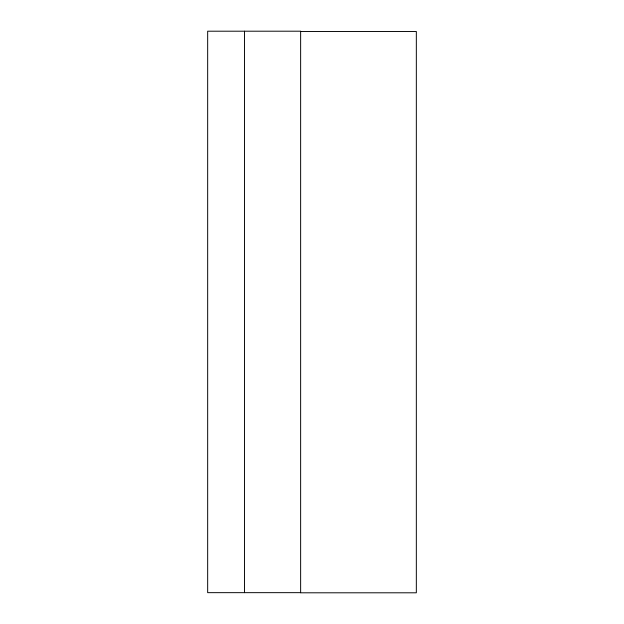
<?xml version="1.0" encoding="UTF-8"?>
<svg xmlns="http://www.w3.org/2000/svg" width="624" height="624" viewBox="0 0 624 624"><rect width="100%" height="100%" fill="white"/><g stroke="black" fill="none" stroke-linecap="round" stroke-linejoin="round"><path stroke-width="0.94" d="M300.635 31.481L416.333 31.481L416.333 592.8L300.635 592.8L300.635 31.2L207.667 31.2L207.667 592.66L300.635 592.66M244.491 31.2L244.491 592.66"/></g></svg>
